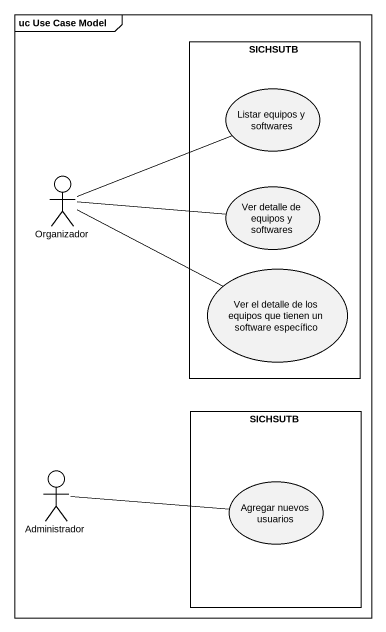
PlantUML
@startuml
mainframe uc Use Case Model
rectangle SICHSUTB {
  usecase "Listar equipos y softwares" as Listar_equipos_y_softwares
  usecase "Ver detalle de equipos y softwares" as Ver_detalle_de_equipos_y
  usecase "Ver el detalle de los equipos que tienen un software específico" as Ver_el_detalle_de_los
}
actor Organizador
rectangle "SICHSUTB" as SICHSUTB_2 {
  usecase "Agregar nuevos usuarios" as Agregar_nuevos_usuarios
}
actor Administrador
Organizador -right- Listar_equipos_y_softwares
Organizador -right- Ver_detalle_de_equipos_y
Organizador -right- Ver_el_detalle_de_los
Administrador -right- Agregar_nuevos_usuarios
@enduml
